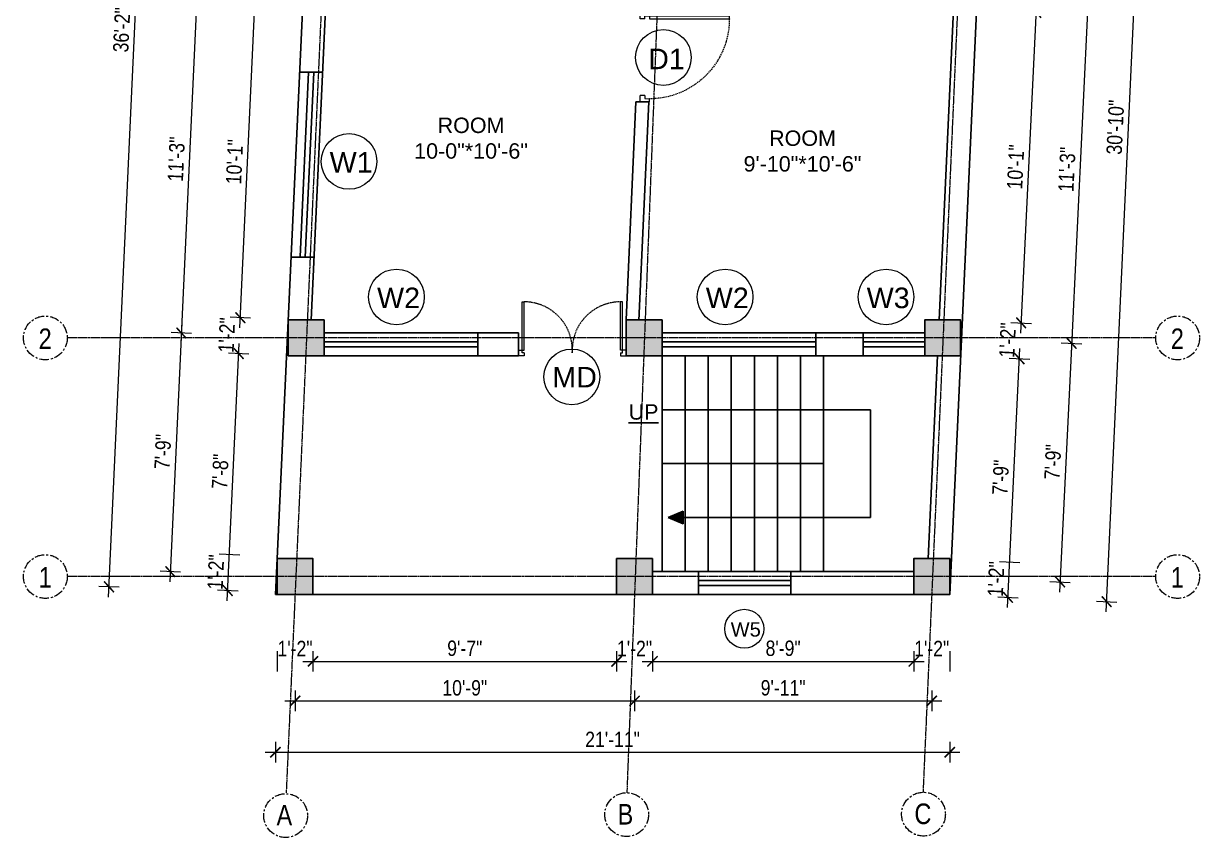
# Model space of a CAD drawing. Header units: inches. Extents: x -10117506 to -5032697, y -6529230 to -3254494.
# Drawn here: x -5047214.2 to -5046755.7, y -3259568.2 to -3259251 of the extents above; entities that cross this region are included whole.
import ezdxf

# ---------------------------------------------------------------- set-up
doc = ezdxf.new("R2010")
doc.units = ezdxf.units.IN
doc.header["$LTSCALE"] = 2
doc.header["$MEASUREMENT"] = 0
doc.header["$PDMODE"] = 34
doc.linetypes.add('CENTER', pattern=[2, 1.25, -0.25, 0.25, -0.25])
doc.linetypes.add('HIDDEN', pattern=[0.375, 0.25, -0.125])
doc.layers.get('0').update_dxf_attribs({"linetype": 'CONTINUOUS'})
doc.layers.get('DEFPOINTS').update_dxf_attribs({"color": 141, "linetype": 'CONTINUOUS'})
doc.layers.add('A-Hatch', color=7, linetype='CONTINUOUS')
for name, color, linetype, lineweight in [('Annotate-Lite.w', 177, 'CONTINUOUS', 9), ('Annotations-Bold.w', 177, 'CONTINUOUS', 13), ('DIM 1-100', 4, 'CONTINUOUS', 13), ('Door-Window.w', 4, 'CONTINUOUS', 15), ('TEXT', 181, 'CONTINUOUS', 25)]:
    doc.layers.add(name, color=color, linetype=linetype, lineweight=lineweight)
doc.styles.add('ARAIL', font='ARIALN.TTF')
doc.styles.add('arial.', font='arial.ttf')
doc.styles.add('gaurav', font='arial.ttf')
doc.styles.get("Standard").update_dxf_attribs({"font": 'ARIALN.TTF'})
doc.dimstyles.new('1 by 96', dxfattribs={"dimtxt": 6, "dimasz": 4, "dimexe": 4, "dimexo": 4, "dimgap": 2, "dimtad": 1, "dimdec": 0, "dimzin": 0, "dimdsep": 46, "dimlunit": 4, "dimtxsty": 'Standard', "dimblk": 'ARCHTICK', "dimcen": 0, "dimdle": 4, "dimadec": 0, "dimazin": 0, "dimtfac": 1, "dimtdec": 0, "dimtix": 1, "dimtofl": 0, "dimtmove": 1, "dimatfit": 3, "dimldrblk": 'ARCHTICK', "dimfxl": 4, "dimfxlon": 1, "dimtolj": 1, "dimtzin": 0, "dimlwd": -1, "dimlwe": -1, "dimarcsym": 0})

# ---------------------------------------------------------------- blocks, each defined once
blk = doc.blocks.new('3-0')
at = {"ltscale": 3}
for p, q in [((11063.05, 10097.68), (11065.97, 10099.9)), ((11063.05, 10097.68), (11064.53, 10095.73)), ((11065.25, 10097.81), (11066.71, 10098.92)), ((11065.99, 10096.84), (11065.25, 10097.81)), ((11065.97, 10099.9), (11066.71, 10098.92)), ((11065.99, 10096.84), (11064.53, 10095.73)), ((11085.5, 10074.13), (11110.32, 10092.96)), ((11086.24, 10073.15), (11111.05, 10091.97)), ((11111.05, 10091.97), (11110.32, 10092.96)), ((11084.04, 10073.02), (11082.57, 10071.91)), ((11082.57, 10071.91), (11084.79, 10068.98)), ((11084.04, 10073.02), (11084.78, 10072.04)), ((11084.78, 10072.04), (11086.24, 10073.15)), ((11084.79, 10068.98), (11087.72, 10071.2)), ((11086.24, 10073.15), (11085.5, 10074.13)), ((11087.72, 10071.2), (11086.24, 10073.15))]:
    blk.add_line(p, q, dxfattribs=at)
at = {"layer": 'Door-Window.w', "color": 9, "linetype": 'HIDDEN', "lineweight": 18}
blk.add_arc((11085.5, 10074.13), 31.16, 37.1906, 127.1465, dxfattribs=at)
blk = doc.blocks.new('FDFDRE')
at = {"ltscale": 3}
for p, q in [((165701.11, -58637.82), (165701.1, -58641.5)), ((165701.1, -58641.5), (165703.55, -58641.5)), ((165704.78, -58637.83), (165701.11, -58637.82)), ((165703.55, -58641.5), (165703.53, -58672.63)), ((165704.78, -58639.66), (165703.55, -58639.66)), ((165703.55, -58639.66), (165703.55, -58641.5)), ((165703.55, -58641.5), (165704.78, -58641.5)), ((165704.78, -58641.5), (165704.76, -58672.65)), ((165704.78, -58639.66), (165704.78, -58637.83)), ((165766.98, -58637.83), (165770.65, -58637.82)), ((165766.98, -58639.66), (165766.98, -58637.83)), ((165766.98, -58639.66), (165768.2, -58639.66)), ((165766.98, -58641.5), (165767, -58672.65)), ((165768.2, -58641.5), (165766.98, -58641.5)), ((165768.2, -58639.66), (165768.2, -58641.5)), ((165770.65, -58641.5), (165768.2, -58641.5)), ((165768.2, -58641.5), (165768.22, -58672.63)), ((165770.65, -58637.82), (165770.65, -58641.5)), ((165703.53, -58672.63), (165704.76, -58672.65)), ((165768.22, -58672.63), (165767, -58672.65))]:
    blk.add_line(p, q, dxfattribs=at)
at = {"layer": 'Door-Window.w', "color": 9, "linetype": 'HIDDEN', "lineweight": 18}
for centre, start, end in [((165704.78, -58641.5), 269.96183, 3.38353), ((165766.98, -58641.5), 176.61647, 270.03817)]:
    blk.add_arc(centre, 31.16, start, end, dxfattribs=at)
blk = doc.blocks.new('_ArchTick')
at = {"color": 0, "linetype": 'ByBlock', "const_width": 0.15}
blk.add_lwpolyline([(-0.5, -0.5), (0.5, 0.5)], dxfattribs=at)
blk = doc.blocks.new('*D770')
at = {"layer": 'DEFPOINTS', "color": 0, "ltscale": 0.5, "transparency": 16777216}
for p in [(-5047104.8, -3259238.51), (-5047152.66, -3259371.59), (-5047111.04, -3259373.51)]:
    blk.add_point(p, dxfattribs=at)
at = {"layer": 'DIM 1-100', "color": 0, "ltscale": 0.5, "transparency": 16777216}
for p, q in [((-5047146.24, -3259232.59), (-5047152.84, -3259375.58)), ((-5047142.42, -3259236.77), (-5047150.42, -3259236.4)), ((-5047148.66, -3259371.77), (-5047156.66, -3259371.4))]:
    blk.add_line(p, q, dxfattribs=at)
at = {"layer": 'DIM 1-100', "color": 0, "ltscale": 0.5, "transparency": 16777216, "xscale": 4, "yscale": 4, "zscale": 4}
for p, rotation in [((-5047146.42, -3259236.59), 87.35377427643306), ((-5047152.66, -3259371.59), 267.353774276433)]:
    blk.add_blockref('_ArchTick', p, dxfattribs=dict(at, rotation=rotation))
at = {"layer": 'DIM 1-100', "color": 0, "ltscale": 0.5, "transparency": 16777216, "insert": (-5047154.6, -3259303.85), "char_height": 6, "attachment_point": 5, "rotation": 87.3538}
blk.add_mtext('\\A1;11\'-3"', dxfattribs=at)
blk = doc.blocks.new('*D771')
at = {"layer": 'DEFPOINTS', "color": 0, "ltscale": 0.5, "transparency": 16777216}
for p in [(-5047111.04, -3259373.51), (-5047156.96, -3259464.59), (-5047115.34, -3259466.51)]:
    blk.add_point(p, dxfattribs=at)
at = {"layer": 'DIM 1-100', "color": 0, "ltscale": 0.5, "transparency": 16777216}
for p, q in [((-5047152.47, -3259367.59), (-5047157.14, -3259468.58)), ((-5047148.66, -3259371.77), (-5047156.66, -3259371.4)), ((-5047152.96, -3259464.77), (-5047160.95, -3259464.4))]:
    blk.add_line(p, q, dxfattribs=at)
at = {"layer": 'DIM 1-100', "color": 0, "ltscale": 0.5, "transparency": 16777216, "xscale": 4, "yscale": 4, "zscale": 4}
for p, rotation in [((-5047152.66, -3259371.59), 87.35377427643306), ((-5047156.96, -3259464.59), 267.353774276433)]:
    blk.add_blockref('_ArchTick', p, dxfattribs=dict(at, rotation=rotation))
at = {"layer": 'DIM 1-100', "color": 0, "ltscale": 0.5, "transparency": 16777216, "insert": (-5047159.87, -3259417.85), "char_height": 6, "attachment_point": 5, "rotation": 87.3538}
blk.add_mtext('\\A1;7\'-9"', dxfattribs=at)
blk = doc.blocks.new('*D772')
at = {"layer": 'DEFPOINTS', "color": 0, "ltscale": 0.5, "transparency": 16777216}
for p in [(-5047101.34, -3259459.51), (-5047134.57, -3259471.98), (-5047101.34, -3259473.51)]:
    blk.add_point(p, dxfattribs=at)
at = {"layer": 'DIM 1-100', "color": 0, "ltscale": 0.5, "transparency": 16777216}
for p, q in [((-5047129.92, -3259458.19), (-5047137.92, -3259457.82)), ((-5047130.57, -3259472.16), (-5047138.56, -3259471.79))]:
    blk.add_line(p, q, dxfattribs=at)
at = {"layer": 'DIM 1-100', "color": 0, "ltscale": 0.5, "transparency": 16777216, "insert": (-5047139.25, -3259464.76), "char_height": 6, "attachment_point": 5, "rotation": 87.3538}
blk.add_mtext('\\A1;1\'-2"', dxfattribs=at)
blk = doc.blocks.new('*D773')
at = {"layer": 'DEFPOINTS', "color": 0, "ltscale": 0.5, "transparency": 16777216}
for p in [(-5047130.3, -3259379.62), (-5047111.04, -3259380.51), (-5047101.34, -3259473.51)]:
    blk.add_point(p, dxfattribs=at)
at = {"layer": 'DIM 1-100', "color": 0, "ltscale": 0.5, "transparency": 16777216}
for p, q in [((-5047134.75, -3259475.97), (-5047130.11, -3259375.63)), ((-5047126.3, -3259379.81), (-5047134.29, -3259379.44)), ((-5047130.57, -3259472.16), (-5047138.56, -3259471.79))]:
    blk.add_line(p, q, dxfattribs=at)
at = {"layer": 'DIM 1-100', "color": 0, "ltscale": 0.5, "transparency": 16777216, "xscale": 4, "yscale": 4, "zscale": 4}
for p, rotation in [((-5047130.3, -3259379.62), 87.35377427643301), ((-5047134.57, -3259471.98), 267.353774276433)]:
    blk.add_blockref('_ArchTick', p, dxfattribs=dict(at, rotation=rotation))
at = {"layer": 'DIM 1-100', "color": 0, "ltscale": 0.5, "transparency": 16777216, "insert": (-5047137.49, -3259425.56), "char_height": 6, "attachment_point": 5, "rotation": 87.3538}
blk.add_mtext('\\A1;7\'-8"', dxfattribs=at)
blk = doc.blocks.new('*D774')
at = {"layer": 'DEFPOINTS', "color": 0, "ltscale": 0.5, "transparency": 16777216}
for p in [(-5047129.65, -3259365.65), (-5047111.04, -3259366.51), (-5047111.04, -3259380.51)]:
    blk.add_point(p, dxfattribs=at)
at = {"layer": 'DIM 1-100', "color": 0, "ltscale": 0.5, "transparency": 16777216}
for p, q in [((-5047125.66, -3259365.84), (-5047133.65, -3259365.47)), ((-5047126.3, -3259379.81), (-5047134.29, -3259379.44))]:
    blk.add_line(p, q, dxfattribs=at)
at = {"layer": 'DIM 1-100', "color": 0, "ltscale": 0.5, "transparency": 16777216, "insert": (-5047134.98, -3259372.4), "char_height": 6, "attachment_point": 5, "rotation": 87.3538}
blk.add_mtext('\\A1;1\'-2"', dxfattribs=at)
blk = doc.blocks.new('*D775')
at = {"layer": 'DEFPOINTS', "color": 0, "ltscale": 0.5, "transparency": 16777216}
for p in [(-5047124.06, -3259244.62), (-5047104.8, -3259245.51), (-5047111.04, -3259366.51)]:
    blk.add_point(p, dxfattribs=at)
at = {"layer": 'DIM 1-100', "color": 0, "ltscale": 0.5, "transparency": 16777216}
for p, q in [((-5047129.84, -3259369.65), (-5047123.87, -3259240.63)), ((-5047120.06, -3259244.81), (-5047128.05, -3259244.44)), ((-5047125.66, -3259365.84), (-5047133.65, -3259365.47))]:
    blk.add_line(p, q, dxfattribs=at)
at = {"layer": 'DIM 1-100', "color": 0, "ltscale": 0.5, "transparency": 16777216, "xscale": 4, "yscale": 4, "zscale": 4}
for p, rotation in [((-5047124.06, -3259244.62), 87.35377427643301), ((-5047129.65, -3259365.65), 267.353774276433)]:
    blk.add_blockref('_ArchTick', p, dxfattribs=dict(at, rotation=rotation))
at = {"layer": 'DIM 1-100', "color": 0, "ltscale": 0.5, "transparency": 16777216, "insert": (-5047131.91, -3259304.9), "char_height": 6, "attachment_point": 5, "rotation": 87.3538}
blk.add_mtext('\\A1;10\'-1"', dxfattribs=at)
blk = doc.blocks.new('*D779')
at = {"layer": 'DEFPOINTS', "color": 0, "ltscale": 0.5, "transparency": 16777216}
for p in [(-5047160.83, -3259036.92), (-5047095.94, -3259039.92), (-5047115.98, -3259473.51)]:
    blk.add_point(p, dxfattribs=at)
at = {"layer": 'DIM 1-100', "color": 0, "ltscale": 0.5, "transparency": 16777216}
for p, q in [((-5047181.06, -3259474.51), (-5047160.65, -3259032.93)), ((-5047156.84, -3259037.11), (-5047164.83, -3259036.74)), ((-5047176.88, -3259470.7), (-5047184.87, -3259470.33))]:
    blk.add_line(p, q, dxfattribs=at)
at = {"layer": 'DIM 1-100', "color": 0, "ltscale": 0.5, "transparency": 16777216, "xscale": 4, "yscale": 4, "zscale": 4}
for p, rotation in [((-5047160.83, -3259036.92), 87.35377427646175), ((-5047180.87, -3259470.51), 267.3537742764618)]:
    blk.add_blockref('_ArchTick', p, dxfattribs=dict(at, rotation=rotation))
at = {"layer": 'DIM 1-100', "color": 0, "ltscale": 0.5, "transparency": 16777216, "insert": (-5047175.91, -3259253.48), "char_height": 6, "attachment_point": 5, "rotation": 87.3538}
blk.add_mtext('\\A1;36\'-2"', dxfattribs=at)
blk = doc.blocks.new('*D750')
at = {"layer": 'DEFPOINTS', "color": 0, "ltscale": 0.5, "transparency": 16777216}
for p in [(-5047115.34, -3259489.05), (-5047101.34, -3259489.05), (-5047101.34, -3259499.55)]:
    blk.add_point(p, dxfattribs=at)
at = {"layer": 'DIM 1-100', "color": 0, "ltscale": 0.5, "transparency": 16777216}
for p, q in [((-5047115.34, -3259495.55), (-5047115.34, -3259503.55)), ((-5047101.34, -3259495.55), (-5047101.34, -3259503.55))]:
    blk.add_line(p, q, dxfattribs=at)
at = {"layer": 'DIM 1-100', "color": 0, "ltscale": 0.5, "transparency": 16777216, "insert": (-5047108.34, -3259494.54), "char_height": 6, "attachment_point": 5}
blk.add_mtext('\\A1;1\'-2"', dxfattribs=at)
blk = doc.blocks.new('*D751')
at = {"layer": 'DEFPOINTS', "color": 0, "ltscale": 0.5, "transparency": 16777216}
for p in [(-5047101.34, -3259489.05), (-5046982.98, -3259489.05), (-5046982.98, -3259499.55)]:
    blk.add_point(p, dxfattribs=at)
at = {"layer": 'DIM 1-100', "color": 0, "ltscale": 0.5, "transparency": 16777216}
for p, q in [((-5047105.34, -3259499.55), (-5046978.98, -3259499.55)), ((-5047101.34, -3259495.55), (-5047101.34, -3259503.55)), ((-5046982.98, -3259495.55), (-5046982.98, -3259503.55))]:
    blk.add_line(p, q, dxfattribs=at)
at = {"layer": 'DIM 1-100', "color": 0, "ltscale": 0.5, "transparency": 16777216, "xscale": 4, "yscale": 4, "zscale": 4}
for p, rotation in [((-5047101.34, -3259499.55), 180.0000000019061), ((-5046982.98, -3259499.55), 1.90609369838236e-09)]:
    blk.add_blockref('_ArchTick', p, dxfattribs=dict(at, rotation=rotation))
at = {"layer": 'DIM 1-100', "color": 0, "ltscale": 0.5, "transparency": 16777216, "insert": (-5047042.16, -3259494.49), "char_height": 6, "attachment_point": 5, "rotation": 0}
blk.add_mtext('\\A1;9\'-7"', dxfattribs=at)
blk = doc.blocks.new('*D752')
at = {"layer": 'DEFPOINTS', "color": 0, "ltscale": 0.5, "transparency": 16777216}
for p in [(-5046982.98, -3259489.05), (-5046968.98, -3259489.05), (-5046968.98, -3259499.55)]:
    blk.add_point(p, dxfattribs=at)
at = {"layer": 'DIM 1-100', "color": 0, "ltscale": 0.5, "transparency": 16777216}
for p, q in [((-5046982.98, -3259495.55), (-5046982.98, -3259503.55)), ((-5046968.98, -3259495.55), (-5046968.98, -3259503.55))]:
    blk.add_line(p, q, dxfattribs=at)
at = {"layer": 'DIM 1-100', "color": 0, "ltscale": 0.5, "transparency": 16777216, "insert": (-5046975.98, -3259494.54), "char_height": 6, "attachment_point": 5, "rotation": 0}
blk.add_mtext('\\A1;1\'-2"', dxfattribs=at)
blk = doc.blocks.new('*D753')
at = {"layer": 'DEFPOINTS', "color": 0, "ltscale": 0.5, "transparency": 16777216}
for p in [(-5046968.98, -3259489.05), (-5046867.12, -3259489.05), (-5046867.12, -3259499.55)]:
    blk.add_point(p, dxfattribs=at)
at = {"layer": 'DIM 1-100', "color": 0, "ltscale": 0.5, "transparency": 16777216}
for p, q in [((-5046972.98, -3259499.55), (-5046863.12, -3259499.55)), ((-5046968.98, -3259495.55), (-5046968.98, -3259503.55)), ((-5046867.12, -3259495.55), (-5046867.12, -3259503.55))]:
    blk.add_line(p, q, dxfattribs=at)
at = {"layer": 'DIM 1-100', "color": 0, "ltscale": 0.5, "transparency": 16777216, "xscale": 4, "yscale": 4, "zscale": 4}
for p, rotation in [((-5046968.98, -3259499.55), 180.0000000019061), ((-5046867.12, -3259499.55), 1.90609369838236e-09)]:
    blk.add_blockref('_ArchTick', p, dxfattribs=dict(at, rotation=rotation))
at = {"layer": 'DIM 1-100', "color": 0, "ltscale": 0.5, "transparency": 16777216, "insert": (-5046918.05, -3259494.49), "char_height": 6, "attachment_point": 5, "rotation": 0}
blk.add_mtext('\\A1;8\'-9"', dxfattribs=at)
blk = doc.blocks.new('*D754')
at = {"layer": 'DEFPOINTS', "color": 0, "ltscale": 0.5, "transparency": 16777216}
for p in [(-5046867.12, -3259489.05), (-5046853.12, -3259489.05), (-5046853.12, -3259499.55)]:
    blk.add_point(p, dxfattribs=at)
at = {"layer": 'DIM 1-100', "color": 0, "ltscale": 0.5, "transparency": 16777216}
for p, q in [((-5046867.12, -3259495.55), (-5046867.12, -3259503.55)), ((-5046853.12, -3259495.55), (-5046853.12, -3259503.55))]:
    blk.add_line(p, q, dxfattribs=at)
at = {"layer": 'DIM 1-100', "color": 0, "ltscale": 0.5, "transparency": 16777216, "insert": (-5046860.12, -3259494.54), "char_height": 6, "attachment_point": 5, "rotation": 0}
blk.add_mtext('\\A1;1\'-2"', dxfattribs=at)
blk = doc.blocks.new('*D755')
at = {"layer": 'DEFPOINTS', "color": 0, "ltscale": 0.5, "transparency": 16777216}
for p in [(-5047108.34, -3259473.51), (-5046975.98, -3259473.51), (-5046975.98, -3259514.97)]:
    blk.add_point(p, dxfattribs=at)
at = {"layer": 'DIM 1-100', "color": 0, "ltscale": 0.5, "transparency": 16777216}
for p, q in [((-5047108.34, -3259510.97), (-5047108.34, -3259518.97)), ((-5046975.98, -3259510.97), (-5046975.98, -3259518.97)), ((-5047112.34, -3259514.97), (-5046971.98, -3259514.97))]:
    blk.add_line(p, q, dxfattribs=at)
at = {"layer": 'DIM 1-100', "color": 0, "ltscale": 0.5, "transparency": 16777216, "xscale": 4, "yscale": 4, "zscale": 4, "rotation": 180}
blk.add_blockref('_ArchTick', (-5047108.34, -3259514.97), dxfattribs=at)
at = {"layer": 'DIM 1-100', "color": 0, "ltscale": 0.5, "transparency": 16777216, "xscale": 4, "yscale": 4, "zscale": 4}
blk.add_blockref('_ArchTick', (-5046975.98, -3259514.97), dxfattribs=at)
at = {"layer": 'DIM 1-100', "color": 0, "ltscale": 0.5, "transparency": 16777216, "insert": (-5047042.16, -3259509.91), "char_height": 6, "attachment_point": 5}
blk.add_mtext('\\A1;10\'-9"', dxfattribs=at)
blk = doc.blocks.new('*D756')
at = {"layer": 'DEFPOINTS', "color": 0, "ltscale": 0.5, "transparency": 16777216}
for p in [(-5046975.98, -3259473.51), (-5046860.12, -3259473.51), (-5046860.12, -3259514.97)]:
    blk.add_point(p, dxfattribs=at)
at = {"layer": 'DIM 1-100', "color": 0, "ltscale": 0.5, "transparency": 16777216}
for p, q in [((-5046975.98, -3259510.97), (-5046975.98, -3259518.97)), ((-5046860.12, -3259510.97), (-5046860.12, -3259518.97)), ((-5046979.98, -3259514.97), (-5046856.12, -3259514.97))]:
    blk.add_line(p, q, dxfattribs=at)
at = {"layer": 'DIM 1-100', "color": 0, "ltscale": 0.5, "transparency": 16777216, "xscale": 4, "yscale": 4, "zscale": 4, "rotation": 180}
blk.add_blockref('_ArchTick', (-5046975.98, -3259514.97), dxfattribs=at)
at = {"layer": 'DIM 1-100', "color": 0, "ltscale": 0.5, "transparency": 16777216, "xscale": 4, "yscale": 4, "zscale": 4}
blk.add_blockref('_ArchTick', (-5046860.12, -3259514.97), dxfattribs=at)
at = {"layer": 'DIM 1-100', "color": 0, "ltscale": 0.5, "transparency": 16777216, "insert": (-5046918.05, -3259509.91), "char_height": 6, "attachment_point": 5}
blk.add_mtext('\\A1;9\'-11"', dxfattribs=at)
blk = doc.blocks.new('*D757')
at = {"layer": 'DEFPOINTS', "color": 0, "ltscale": 0.5, "transparency": 16777216}
for p in [(-5047115.98, -3259473.51), (-5046853.12, -3259473.51), (-5046853.12, -3259534.98)]:
    blk.add_point(p, dxfattribs=at)
at = {"layer": 'DIM 1-100', "color": 0, "ltscale": 0.5, "transparency": 16777216}
for p, q in [((-5047115.98, -3259530.98), (-5047115.98, -3259538.98)), ((-5046853.12, -3259530.98), (-5046853.12, -3259538.98)), ((-5047119.98, -3259534.98), (-5046849.12, -3259534.98))]:
    blk.add_line(p, q, dxfattribs=at)
at = {"layer": 'DIM 1-100', "color": 0, "ltscale": 0.5, "transparency": 16777216, "xscale": 4, "yscale": 4, "zscale": 4, "rotation": 180}
blk.add_blockref('_ArchTick', (-5047115.98, -3259534.98), dxfattribs=at)
at = {"layer": 'DIM 1-100', "color": 0, "ltscale": 0.5, "transparency": 16777216, "xscale": 4, "yscale": 4, "zscale": 4}
blk.add_blockref('_ArchTick', (-5046853.12, -3259534.98), dxfattribs=at)
at = {"layer": 'DIM 1-100', "color": 0, "ltscale": 0.5, "transparency": 16777216, "insert": (-5046984.55, -3259529.97), "char_height": 6, "attachment_point": 5}
blk.add_mtext('\\A1;21\'-11"', dxfattribs=at)
blk = doc.blocks.new('*D759')
at = {"layer": 'DEFPOINTS', "color": 0, "ltscale": 0.5, "transparency": 16777216}
for p in [(-5046842.68, -3259238.51), (-5046848.86, -3259373.51), (-5046805.59, -3259375.6)]:
    blk.add_point(p, dxfattribs=at)
at = {"layer": 'DIM 1-100', "color": 0, "ltscale": 0.5, "transparency": 16777216}
for p, q in [((-5046798.88, -3259236.62), (-5046805.79, -3259379.6)), ((-5046803.07, -3259240.42), (-5046795.08, -3259240.81)), ((-5046809.59, -3259375.41), (-5046801.6, -3259375.79))]:
    blk.add_line(p, q, dxfattribs=at)
at = {"layer": 'DIM 1-100', "color": 0, "ltscale": 0.5, "transparency": 16777216, "xscale": 4, "yscale": 4, "zscale": 4}
for p, rotation in [((-5046799.07, -3259240.62), 87.23477603585154), ((-5046805.59, -3259375.6), 267.2347760358515)]:
    blk.add_blockref('_ArchTick', p, dxfattribs=dict(at, rotation=rotation))
at = {"layer": 'DIM 1-100', "color": 0, "ltscale": 0.5, "transparency": 16777216, "insert": (-5046807.39, -3259307.86), "char_height": 6, "attachment_point": 5, "rotation": 87.2348}
blk.add_mtext('\\A1;11\'-3"', dxfattribs=at)
blk = doc.blocks.new('*D760')
at = {"layer": 'DEFPOINTS', "color": 0, "ltscale": 0.5, "transparency": 16777216}
for p in [(-5046848.86, -3259373.51), (-5046853.12, -3259466.51), (-5046810.08, -3259468.59)]:
    blk.add_point(p, dxfattribs=at)
at = {"layer": 'DIM 1-100', "color": 0, "ltscale": 0.5, "transparency": 16777216}
for p, q in [((-5046805.4, -3259371.61), (-5046810.28, -3259472.59)), ((-5046809.59, -3259375.41), (-5046801.6, -3259375.79)), ((-5046814.08, -3259468.4), (-5046806.09, -3259468.78))]:
    blk.add_line(p, q, dxfattribs=at)
at = {"layer": 'DIM 1-100', "color": 0, "ltscale": 0.5, "transparency": 16777216, "xscale": 4, "yscale": 4, "zscale": 4}
for p, rotation in [((-5046805.59, -3259375.6), 87.23477603585154), ((-5046810.08, -3259468.59), 267.2347760358515)]:
    blk.add_blockref('_ArchTick', p, dxfattribs=dict(at, rotation=rotation))
at = {"layer": 'DIM 1-100', "color": 0, "ltscale": 0.5, "transparency": 16777216, "insert": (-5046812.9, -3259421.85), "char_height": 6, "attachment_point": 5, "rotation": 87.2348}
blk.add_mtext('\\A1;7\'-9"', dxfattribs=at)
blk = doc.blocks.new('*D761')
at = {"layer": 'DEFPOINTS', "color": 0, "ltscale": 0.5, "transparency": 16777216}
for p in [(-5046836.21, -3259104.17), (-5046775, -3259106.97), (-5046853.12, -3259473.51)]:
    blk.add_point(p, dxfattribs=at)
at = {"layer": 'DIM 1-100', "color": 0, "ltscale": 0.5, "transparency": 16777216}
for p, q in [((-5046792.09, -3259480.31), (-5046774.81, -3259102.98)), ((-5046778.99, -3259106.79), (-5046771, -3259107.16)), ((-5046795.9, -3259476.13), (-5046787.91, -3259476.5))]:
    blk.add_line(p, q, dxfattribs=at)
at = {"layer": 'DIM 1-100', "color": 0, "ltscale": 0.5, "transparency": 16777216, "xscale": 4, "yscale": 4, "zscale": 4}
for p, rotation in [((-5046775, -3259106.97), 87.37866535708275), ((-5046791.91, -3259476.31), 267.3786653570828)]:
    blk.add_blockref('_ArchTick', p, dxfattribs=dict(at, rotation=rotation))
at = {"layer": 'DIM 1-100', "color": 0, "ltscale": 0.5, "transparency": 16777216, "insert": (-5046788.51, -3259291.41), "char_height": 6, "attachment_point": 5, "rotation": 87.3787}
blk.add_mtext('\\A1;30\'-10"', dxfattribs=at)
blk = doc.blocks.new('*D762')
at = {"layer": 'DEFPOINTS', "color": 0, "ltscale": 0.5, "transparency": 16777216}
for p in [(-5046853.12, -3259459.66), (-5046853.12, -3259473.51), (-5046830.41, -3259474.61)]:
    blk.add_point(p, dxfattribs=at)
at = {"layer": 'DIM 1-100', "color": 0, "ltscale": 0.5, "transparency": 16777216}
for p, q in [((-5046833.73, -3259460.59), (-5046825.74, -3259460.98)), ((-5046834.4, -3259474.42), (-5046826.41, -3259474.8))]:
    blk.add_line(p, q, dxfattribs=at)
at = {"layer": 'DIM 1-100', "color": 0, "ltscale": 0.5, "transparency": 16777216, "insert": (-5046835.08, -3259467.46), "char_height": 6, "attachment_point": 5, "rotation": 87.2348}
blk.add_mtext('\\A1;1\'-2"', dxfattribs=at)
blk = doc.blocks.new('*D763')
at = {"layer": 'DEFPOINTS', "color": 0, "ltscale": 0.5, "transparency": 16777216}
for p in [(-5046848.86, -3259380.51), (-5046825.91, -3259381.62), (-5046853.12, -3259473.51)]:
    blk.add_point(p, dxfattribs=at)
at = {"layer": 'DIM 1-100', "color": 0, "ltscale": 0.5, "transparency": 16777216}
for p, q in [((-5046830.6, -3259478.6), (-5046825.72, -3259377.62)), ((-5046829.91, -3259381.43), (-5046821.92, -3259381.81)), ((-5046834.4, -3259474.42), (-5046826.41, -3259474.8))]:
    blk.add_line(p, q, dxfattribs=at)
at = {"layer": 'DIM 1-100', "color": 0, "ltscale": 0.5, "transparency": 16777216, "xscale": 4, "yscale": 4, "zscale": 4}
for p, rotation in [((-5046825.91, -3259381.62), 87.23477603585147), ((-5046830.41, -3259474.61), 267.2347760358515)]:
    blk.add_blockref('_ArchTick', p, dxfattribs=dict(at, rotation=rotation))
at = {"layer": 'DIM 1-100', "color": 0, "ltscale": 0.5, "transparency": 16777216, "insert": (-5046833.22, -3259427.87), "char_height": 6, "attachment_point": 5, "rotation": 87.2348}
blk.add_mtext('\\A1;7\'-9"', dxfattribs=at)
blk = doc.blocks.new('*D764')
at = {"layer": 'DEFPOINTS', "color": 0, "ltscale": 0.5, "transparency": 16777216}
for p in [(-5046848.86, -3259366.51), (-5046825.24, -3259367.65), (-5046848.86, -3259380.51)]:
    blk.add_point(p, dxfattribs=at)
at = {"layer": 'DIM 1-100', "color": 0, "ltscale": 0.5, "transparency": 16777216}
for p, q in [((-5046829.24, -3259367.46), (-5046821.24, -3259367.85)), ((-5046829.91, -3259381.43), (-5046821.92, -3259381.81))]:
    blk.add_line(p, q, dxfattribs=at)
at = {"layer": 'DIM 1-100', "color": 0, "ltscale": 0.5, "transparency": 16777216, "insert": (-5046830.58, -3259374.39), "char_height": 6, "attachment_point": 5, "rotation": 87.2348}
blk.add_mtext('\\A1;1\'-2"', dxfattribs=at)
blk = doc.blocks.new('*D765')
at = {"layer": 'DEFPOINTS', "color": 0, "ltscale": 0.5, "transparency": 16777216}
for p in [(-5046842.68, -3259245.51), (-5046819.4, -3259246.64), (-5046848.86, -3259366.51)]:
    blk.add_point(p, dxfattribs=at)
at = {"layer": 'DIM 1-100', "color": 0, "ltscale": 0.5, "transparency": 16777216}
for p, q in [((-5046825.43, -3259371.65), (-5046819.2, -3259242.64)), ((-5046823.39, -3259246.44), (-5046815.4, -3259246.83)), ((-5046829.24, -3259367.46), (-5046821.24, -3259367.85))]:
    blk.add_line(p, q, dxfattribs=at)
at = {"layer": 'DIM 1-100', "color": 0, "ltscale": 0.5, "transparency": 16777216, "xscale": 4, "yscale": 4, "zscale": 4}
for p, rotation in [((-5046819.4, -3259246.64), 87.23477603585147), ((-5046825.24, -3259367.65), 267.2347760358515)]:
    blk.add_blockref('_ArchTick', p, dxfattribs=dict(at, rotation=rotation))
at = {"layer": 'DIM 1-100', "color": 0, "ltscale": 0.5, "transparency": 16777216, "insert": (-5046827.38, -3259306.9), "char_height": 6, "attachment_point": 5, "rotation": 87.2348}
blk.add_mtext('\\A1;10\'-1"', dxfattribs=at)

msp = doc.modelspace()

# ---------------------------------------------------------------- hatches: boundary and pattern name
at = {"ltscale": 0.5}
for points in [[(-5047097.04, -3259366.51), (-5047111.04, -3259366.51), (-5047111.04, -3259380.51), (-5047097.04, -3259380.51)], [(-5046965.26, -3259366.51), (-5046979.26, -3259366.51), (-5046979.26, -3259380.51), (-5046965.26, -3259380.51)], [(-5046848.86, -3259366.51), (-5046862.86, -3259366.51), (-5046862.86, -3259380.51), (-5046848.86, -3259380.51)], [(-5047101.34, -3259459.51), (-5047115.34, -3259459.51), (-5047115.34, -3259473.51), (-5047101.34, -3259473.51)], [(-5046968.98, -3259459.51), (-5046982.98, -3259459.51), (-5046982.98, -3259473.51), (-5046968.98, -3259473.51)], [(-5046853.12, -3259459.51), (-5046867.12, -3259459.51), (-5046867.12, -3259473.51), (-5046853.12, -3259473.51)]]:
    msp.add_hatch(color=1, dxfattribs=at).paths.add_polyline_path(points)
at = {"layer": 'A-Hatch', "ltscale": 0.5}
h = msp.add_hatch(dxfattribs=at)
h.set_pattern_fill('ANSI31', color=256)
h.set_pattern_definition([(45, (44303.491, -665.28195), (-0.0883883476483, 0.0883883476483), [])])
h.paths.add_polyline_path([(-5046962.89, -3259443.51), (-5046956.97, -3259446.02), (-5046956.97, -3259441)])

# ---------------------------------------------------------------- linework, layer by layer
at = {"ltscale": 0.5}
for p, q in [((-5047095.94, -3259039.92), (-5047115.98, -3259473.51)), ((-5046853.12, -3259473.51), (-5046836.21, -3259104.17)), ((-5047096.44, -3259245.51), (-5047102.03, -3259366.51)), ((-5046857.23, -3259366.51), (-5046851.69, -3259245.51)), ((-5047097.57, -3259270.01), (-5047106.58, -3259270.01)), ((-5047106.4, -3259341.97), (-5047103.07, -3259269.97)), ((-5047104.4, -3259342.06), (-5047101.07, -3259270.06)), ((-5046979.26, -3259366.51), (-5046975.46, -3259281.51)), ((-5046970.46, -3259281.51), (-5046975.46, -3259281.51)), ((-5046974.26, -3259366.73), (-5046970.46, -3259281.51)), ((-5047100.9, -3259342.01), (-5047109.91, -3259342.01)), ((-5047021.26, -3259371.51), (-5047097.04, -3259371.51)), ((-5047097.04, -3259371.51), (-5047097.04, -3259380.51)), ((-5047097.04, -3259375.01), (-5047037.04, -3259375.01)), ((-5047037.04, -3259371.51), (-5047037.04, -3259380.51)), ((-5047021.26, -3259380.51), (-5047021.26, -3259371.51)), ((-5046965.26, -3259371.51), (-5046862.86, -3259371.51)), ((-5046905.26, -3259375.01), (-5046965.26, -3259375.01)), ((-5046905.26, -3259380.51), (-5046905.26, -3259371.51)), ((-5046886.86, -3259380.51), (-5046886.86, -3259371.51)), ((-5046886.86, -3259375.01), (-5046862.86, -3259375.01)), ((-5047097.04, -3259377.01), (-5047037.04, -3259377.01)), ((-5046905.26, -3259377.01), (-5046965.26, -3259377.01)), ((-5046886.86, -3259377.01), (-5046862.86, -3259377.01)), ((-5047021.26, -3259380.51), (-5047097.04, -3259380.51)), ((-5046965.26, -3259380.51), (-5046862.86, -3259380.51)), ((-5046965.26, -3259422.51), (-5046965.26, -3259380.51)), ((-5046956.26, -3259422.51), (-5046956.26, -3259380.51)), ((-5046947.26, -3259422.51), (-5046947.26, -3259380.51)), ((-5046938.26, -3259422.51), (-5046938.26, -3259380.51)), ((-5046929.26, -3259422.51), (-5046929.26, -3259380.51)), ((-5046920.26, -3259422.51), (-5046920.26, -3259380.51)), ((-5046911.26, -3259422.51), (-5046911.26, -3259380.51)), ((-5046902.26, -3259422.51), (-5046902.26, -3259380.51)), ((-5046862.86, -3259380.51), (-5046886.86, -3259380.51)), ((-5046861.48, -3259459.51), (-5046857.87, -3259380.51)), ((-5046965.26, -3259401.51), (-5046884, -3259401.51)), ((-5046884, -3259401.51), (-5046884, -3259443.51)), ((-5046965.26, -3259422.51), (-5046902.26, -3259422.51)), ((-5046965.26, -3259464.51), (-5046965.26, -3259422.51)), ((-5046956.26, -3259464.51), (-5046956.26, -3259422.51)), ((-5046947.26, -3259464.51), (-5046947.26, -3259422.51)), ((-5046938.26, -3259464.51), (-5046938.26, -3259422.51)), ((-5046929.26, -3259464.51), (-5046929.26, -3259422.51)), ((-5046920.26, -3259464.51), (-5046920.26, -3259422.51)), ((-5046911.26, -3259464.51), (-5046911.26, -3259422.51)), ((-5046902.26, -3259464.51), (-5046902.26, -3259422.51)), ((-5046962.89, -3259443.51), (-5046956.97, -3259441)), ((-5046962.89, -3259443.51), (-5046956.97, -3259446.02)), ((-5046956.97, -3259441), (-5046956.97, -3259446.02)), ((-5046884, -3259443.51), (-5046956.97, -3259443.51)), ((-5046968.98, -3259464.51), (-5046867.12, -3259464.51)), ((-5046950.98, -3259464.51), (-5046950.98, -3259473.51)), ((-5046914.98, -3259464.51), (-5046914.98, -3259473.51)), ((-5046950.98, -3259468.01), (-5046914.98, -3259468.01)), ((-5046950.98, -3259470.01), (-5046914.98, -3259470.01)), ((-5047101.98, -3259473.51), (-5046969.98, -3259473.51)), ((-5046969.98, -3259473.51), (-5046950.98, -3259473.51)), ((-5046950.98, -3259473.51), (-5046914.98, -3259473.51)), ((-5046914.98, -3259473.51), (-5046853.12, -3259473.51))]:
    msp.add_line(p, q, dxfattribs=at)
at = {"color": 3, "ltscale": 0.5}
msp.add_line((-5047115.98, -3259473.51), (-5047101.98, -3259473.51), dxfattribs=at)
at = {"ltscale": 0.5}
for points in [[(-5047111.04, -3259380.51), (-5047097.04, -3259380.51), (-5047097.04, -3259366.51), (-5047111.04, -3259366.51)], [(-5046979.26, -3259380.51), (-5046965.26, -3259380.51), (-5046965.26, -3259366.51), (-5046979.26, -3259366.51)], [(-5046862.86, -3259380.51), (-5046848.86, -3259380.51), (-5046848.86, -3259366.51), (-5046862.86, -3259366.51)], [(-5047115.34, -3259473.51), (-5047101.34, -3259473.51), (-5047101.34, -3259459.51), (-5047115.34, -3259459.51)], [(-5046982.98, -3259473.51), (-5046968.98, -3259473.51), (-5046968.98, -3259459.51), (-5046982.98, -3259459.51)], [(-5046867.12, -3259473.51), (-5046853.12, -3259473.51), (-5046853.12, -3259459.51), (-5046867.12, -3259459.51)]]:
    msp.add_lwpolyline(points, close=True, dxfattribs=at)
at = {"layer": 'Annotate-Lite.w', "ltscale": 0.005}
for centre, radius in [((-5046964.75, -3259264.23), 10.86), ((-5047087.3, -3259304.74), 10.86), ((-5047068.82, -3259357.56), 10.86), ((-5046940.66, -3259357.56), 10.86), ((-5046877.93, -3259357.56), 10.86), ((-5047000.43, -3259388.71), 10.86), ((-5046933.2, -3259486.87), 7.6)]:
    msp.add_circle(centre, radius, dxfattribs=at)
at = {"layer": 'Annotations-Bold.w', "linetype": 'CENTER', "ltscale": 0.3}
for p, q in [((-5047085.74, -3258968.27), (-5047111.79, -3259550.76)), ((-5046956.43, -3258968.72), (-5046978.98, -3259550.76)), ((-5046837.95, -3258970.26), (-5046863.52, -3259550.76)), ((-5046773.09, -3259373.51), (-5047197.13, -3259373.51)), ((-5046773.09, -3259466.51), (-5047197.13, -3259466.51))]:
    msp.add_line(p, q, dxfattribs=at)
at = {"layer": 'Annotations-Bold.w', "linetype": 'CENTER', "ltscale": 1.5}
for centre in [(-5047205.66, -3259373.51), (-5046764.26, -3259373.51), (-5047205.66, -3259466.51), (-5046764.26, -3259466.51), (-5047112.02, -3259559.65), (-5046979.05, -3259559.28), (-5046863.33, -3259559.11)]:
    msp.add_circle(centre, 8.53, dxfattribs=at)

# ---------------------------------------------------------------- block references
at = {"layer": 'Door-Window.w', "linetype": 'ByBlock', "xscale": -0.9997910043702504, "yscale": 0.9997910037636757, "zscale": 0.9997910039624012, "rotation": 217.190595210246}
msp.add_blockref('3-0', (-5061887.58, -3257924.95), dxfattribs=at)
at = {"layer": 'Door-Window.w', "ltscale": 0.005, "xscale": 0.6039383709430695, "yscale": 0.6039383709430695, "zscale": 0.6039383709985556, "rotation": 180}
msp.add_blockref('FDFDRE', (-4946906, -3294794.13), dxfattribs=at)

# ---------------------------------------------------------------- texts
at = {"layer": 'Annotate-Lite.w', "ltscale": 0.005, "style": 'gaurav'}
for s, insert, char_height, attachment_point in [('D1', (-5046970.67, -3259268.79), 8, 7), ('W1', (-5047094.85, -3259301.09), 8, 1), ('W2', (-5047076.36, -3259353.91), 8, 1), ('W2', (-5046948.21, -3259353.91), 8, 1), ('W3', (-5046885.47, -3259353.91), 8, 1), ('MD', (-5047008.04, -3259384.81), 8, 1), ('W5', (-5046938.48, -3259484.32), 5.6, 1)]:
    msp.add_mtext_dynamic_manual_height_columns(s, width=8, gutter_width=100, heights=[0], dxfattribs=dict(at, insert=insert, char_height=char_height, attachment_point=attachment_point))
at = {"layer": 'Annotations-Bold.w', "linetype": 'CENTER', "ltscale": 1.5, "char_height": 8, "attachment_point": 1, "style": 'ARAIL'}
for s, insert in [('2', (-5047208.31, -3259369.84)), ('2', (-5046766.91, -3259369.84)), ('1', (-5047208.31, -3259462.84)), ('1', (-5046766.91, -3259462.84)), ('A', (-5047115.55, -3259555.51)), ('B', (-5046982.59, -3259555.15)), ('C', (-5046866.86, -3259554.97))]:
    msp.add_mtext_dynamic_manual_height_columns(s, width=6.5393, gutter_width=100, heights=[0], dxfattribs=dict(at, insert=insert))
at = {"layer": 'TEXT', "lineweight": -2, "char_height": 6, "attachment_point": 5, "style": 'arial.'}
for s, insert in [('ROOM\\P10-0"*10\'-6"', (-5047039.72, -3259295.71)), ('ROOM\\P9\'-10"*10\'-6"', (-5046910.49, -3259300.72))]:
    msp.add_mtext_dynamic_manual_height_columns(s, width=45.7314, gutter_width=30, heights=[0], dxfattribs=dict(at, insert=insert))
at = {"layer": 'TEXT', "lineweight": -2, "insert": (-5046972.47, -3259402.4), "char_height": 6, "width": 127.5059, "attachment_point": 5, "style": 'arial.'}
msp.add_mtext('{\\LUP}', dxfattribs=at)

# ---------------------------------------------------------------- dimensions: what is measured, and where the dimension line sits
at = {"layer": 'DIM 1-100', "ltscale": 0.5}
for p1, p2, distance, picture, middle in [((-5047115.98, -3259473.51), (-5047095.94, -3259039.92), 64.96, '*D779', (-5047175.91, -3259253.48)), ((-5046853.12, -3259473.51), (-5046836.21, -3259104.17), -61.27, '*D761', (-5046788.51, -3259291.41)), ((-5047115.98, -3259473.51), (-5046853.12, -3259473.51), -61.47, '*D757', (-5046984.55, -3259529.97)), ((-5047115.34, -3259489.05), (-5047101.34, -3259489.05), -10.5, '*D750', (-5047108.34, -3259494.54))]:
    dim = msp.add_aligned_dim(p1=p1, p2=p2, distance=distance, dimstyle='1 by 96', dxfattribs=at)
    dim.commit()
    dim.dimension.update_dxf_attribs({"geometry": picture, "text_midpoint": middle})
for base, p1, p2, angle, picture, middle in [((-5047152.66, -3259371.59), (-5047104.8, -3259238.51), (-5047111.04, -3259373.51), 87.3538, '*D770', (-5047154.6, -3259303.85)), ((-5046805.59, -3259375.6), (-5046842.68, -3259238.51), (-5046848.86, -3259373.51), 87.2348, '*D759', (-5046807.39, -3259307.86)), ((-5047124.06, -3259244.62), (-5047111.04, -3259366.51), (-5047104.8, -3259245.51), 87.3538, '*D775', (-5047131.91, -3259304.9)), ((-5046819.4, -3259246.64), (-5046848.86, -3259366.51), (-5046842.68, -3259245.51), 87.2348, '*D765', (-5046827.38, -3259306.9)), ((-5047129.65, -3259365.65), (-5047111.04, -3259380.51), (-5047111.04, -3259366.51), 87.3538, '*D774', (-5047134.98, -3259372.4)), ((-5046825.24, -3259367.65), (-5046848.86, -3259380.51), (-5046848.86, -3259366.51), 87.2348, '*D764', (-5046830.58, -3259374.39)), ((-5047156.96, -3259464.59), (-5047111.04, -3259373.51), (-5047115.34, -3259466.51), 87.3538, '*D771', (-5047159.87, -3259417.85)), ((-5047130.3, -3259379.62), (-5047101.34, -3259473.51), (-5047111.04, -3259380.51), 87.3538, '*D773', (-5047137.49, -3259425.56)), ((-5046810.08, -3259468.59), (-5046848.86, -3259373.51), (-5046853.12, -3259466.51), 87.2348, '*D760', (-5046812.9, -3259421.85)), ((-5046825.91, -3259381.62), (-5046853.12, -3259473.51), (-5046848.86, -3259380.51), 87.2348, '*D763', (-5046833.22, -3259427.87)), ((-5047134.57, -3259471.98), (-5047101.34, -3259459.51), (-5047101.34, -3259473.51), 87.3538, '*D772', (-5047139.25, -3259464.76)), ((-5046830.41, -3259474.61), (-5046853.12, -3259459.66), (-5046853.12, -3259473.51), 87.2348, '*D762', (-5046835.08, -3259467.46)), ((-5046968.98, -3259499.55), (-5046982.98, -3259489.05), (-5046968.98, -3259489.05), 180, '*D752', (-5046975.98, -3259494.54)), ((-5046853.12, -3259499.55), (-5046867.12, -3259489.05), (-5046853.12, -3259489.05), 180, '*D754', (-5046860.12, -3259494.54))]:
    dim = msp.add_linear_dim(base=base, p1=p1, p2=p2, angle=angle, dimstyle='1 by 96', dxfattribs=at)
    dim.commit()
    dim.dimension.update_dxf_attribs({"geometry": picture, "text_midpoint": middle})
for base, p1, p2, text, picture, middle in [((-5046975.98, -3259514.97), (-5047108.34, -3259473.51), (-5046975.98, -3259473.51), '10\'-9"', '*D755', (-5047042.16, -3259509.91)), ((-5046860.12, -3259514.97), (-5046975.98, -3259473.51), (-5046860.12, -3259473.51), '9\'-11"', '*D756', (-5046918.05, -3259509.91))]:
    dim = msp.add_linear_dim(base=base, p1=p1, p2=p2, text=text, dimstyle='1 by 96', dxfattribs=at)
    dim.commit()
    dim.dimension.update_dxf_attribs({"geometry": picture, "text_midpoint": middle})
for base, p1, p2, text, picture, middle in [((-5046982.98, -3259499.55), (-5047101.34, -3259489.05), (-5046982.98, -3259489.05), '9\'-7"', '*D751', (-5047042.16, -3259494.49)), ((-5046867.12, -3259499.55), (-5046968.98, -3259489.05), (-5046867.12, -3259489.05), '8\'-9"', '*D753', (-5046918.05, -3259494.49))]:
    dim = msp.add_linear_dim(base=base, p1=p1, p2=p2, angle=180, text=text, dimstyle='1 by 96', dxfattribs=at)
    dim.commit()
    dim.dimension.update_dxf_attribs({"geometry": picture, "text_midpoint": middle})

doc.saveas('drawing.dxf')
